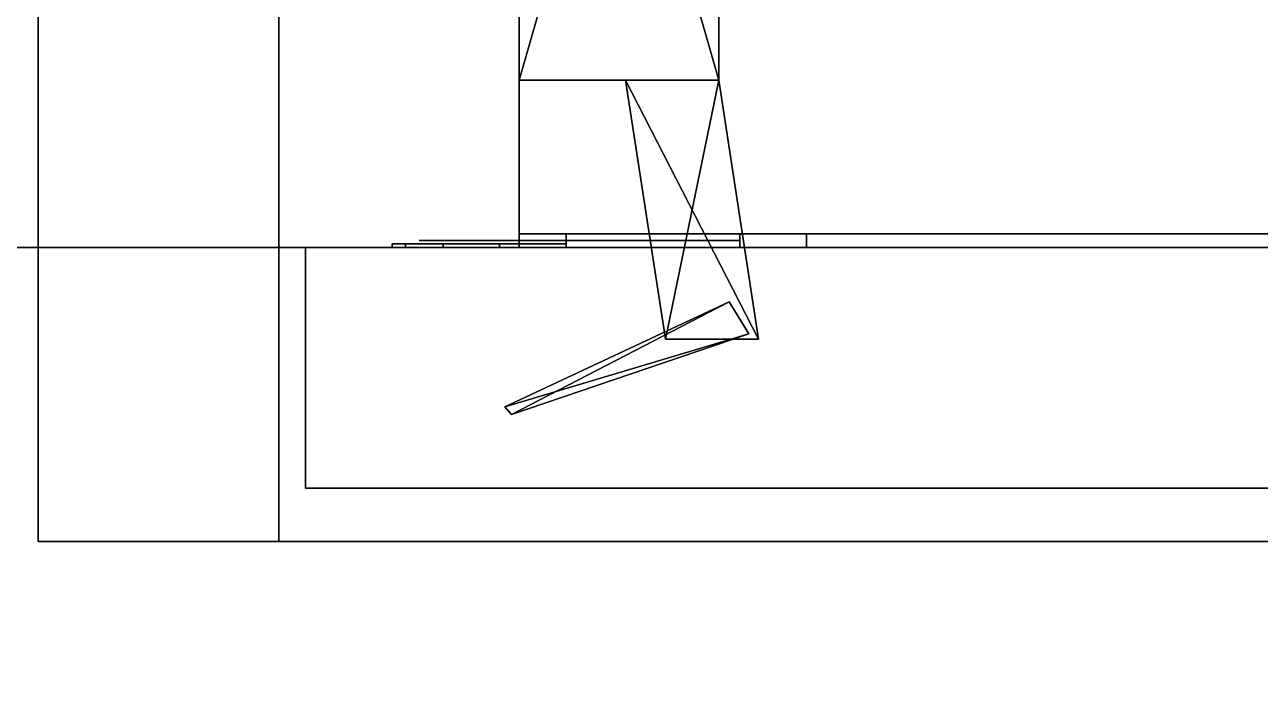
# Model space of a CAD drawing. Extents: x 0 to 4956, y -4930 to 0.
# Drawn here: x 689 to 781.4, y -542.4 to -493.4 of the extents above; entities that cross this region are included whole.
import ezdxf

# ---------------------------------------------------------------- set-up
doc = ezdxf.new("R2010")
doc.units = 0
for name, color, linetype in [('LAYER0', 7, 'CONTINUOUS'), ('LAYER705', 9, 'CONTINUOUS'), ('LAYER707', 9, 'CONTINUOUS'), ('LAYER713', 7, 'CONTINUOUS'), ('LAYER756', 7, 'CONTINUOUS'), ('LAYER757', 28, 'CONTINUOUS'), ('LAYER758', 253, 'CONTINUOUS'), ('LAYER759', 28, 'CONTINUOUS'), ('LAYER760', 253, 'CONTINUOUS'), ('LAYER761', 9, 'CONTINUOUS'), ('LAYER762', 7, 'CONTINUOUS'), ('LAYER87', 9, 'CONTINUOUS')]:
    doc.layers.add(name, color=color, linetype=linetype)

msp = doc.modelspace()

# ---------------------------------------------------------------- linework, layer by layer
at = {"layer": 'LAYER0', "invisible_edges": 1}
for points in [[(4956, 0), (0, -4930), (0, 0), (4956, 0)], [(4956, -4930, 5), (0, 0, 5), (0, -4930, 5), (4956, -4930, 5)], [(0, 0, 5), (4956, -4930, 5), (4956, 0, 5), (0, 0, 5)], [(0, -4930), (4956, 0), (4956, -4930), (0, -4930)]]:
    msp.add_3dface(points, dxfattribs=at)
at = {"layer": 'LAYER705', "invisible_edges": 1}
for points in [[(690, -532, 760), (690, -432, 5), (690, -532, 5), (690, -532, 760)], [(690, -432, 5), (690, -532, 760), (690, -432, 760), (690, -432, 5)], [(708, -532, 5), (690, -432, 5), (708, -432, 5), (708, -532, 5)], [(690, -432, 5), (708, -532, 5), (690, -532, 5), (690, -432, 5)], [(690, -532, 760), (708, -432, 760), (690, -432, 760), (690, -532, 760)], [(708, -432, 760), (690, -532, 760), (708, -532, 760), (708, -432, 760)], [(708, -432, 760), (708, -532, 5), (708, -432, 5), (708, -432, 760)], [(708, -532, 5), (708, -432, 760), (708, -532, 760), (708, -532, 5)], [(708, -532, 5), (690, -532, 760), (690, -532, 5), (708, -532, 5)], [(690, -532, 760), (708, -532, 5), (708, -532, 760), (690, -532, 760)]]:
    msp.add_3dface(points, dxfattribs=at)
at = {"layer": 'LAYER707', "invisible_edges": 1}
for points in [[(668, -492, 5), (2328, -510, 5), (668, -510, 5), (668, -492, 5)], [(2328, -510, 5), (668, -492, 5), (2328, -492, 5), (2328, -510, 5)], [(2328, -492, 85), (668, -510, 85), (2328, -510, 85), (2328, -492, 85)], [(668, -510, 85), (2328, -492, 85), (668, -492, 85), (668, -510, 85)], [(668, -510, 85), (2328, -510, 5), (2328, -510, 85), (668, -510, 85)], [(2328, -510, 5), (668, -510, 85), (668, -510, 5), (2328, -510, 5)]]:
    msp.add_3dface(points, dxfattribs=at)
at = {"layer": 'LAYER713', "invisible_edges": 1}
for points in [[(708, -120, 85), (726, -510, 85), (708, -510, 85), (708, -120, 85)], [(726, -510, 85), (708, -120, 85), (726, -120, 85), (726, -510, 85)], [(726, -120, 760), (708, -510, 760), (726, -510, 760), (726, -120, 760)], [(708, -510, 760), (726, -120, 760), (708, -120, 760), (708, -510, 760)], [(708, -510, 760), (708, -120, 85), (708, -510, 85), (708, -510, 760)], [(708, -120, 85), (708, -510, 760), (708, -120, 760), (708, -120, 85)], [(726, -120, 760), (726, -510, 85), (726, -120, 85), (726, -120, 760)], [(726, -510, 85), (726, -120, 760), (726, -510, 760), (726, -510, 85)], [(708, -510, 760), (726, -510, 85), (726, -510, 760), (708, -510, 760)], [(726, -510, 85), (708, -510, 760), (708, -510, 85), (726, -510, 85)]]:
    msp.add_3dface(points, dxfattribs=at)
at = {"layer": 'LAYER756', "invisible_edges": 1}
for points in [[(2250, -120, 86), (726, -510, 86), (726, -120, 86), (2250, -120, 86)], [(726, -510, 86), (2250, -120, 86), (2250, -510, 86), (726, -510, 86)], [(726, -120, 104), (726, -510, 86), (726, -510, 104), (726, -120, 104)], [(726, -510, 86), (726, -120, 104), (726, -120, 86), (726, -510, 86)], [(2250, -510, 104), (726, -120, 104), (726, -510, 104), (2250, -510, 104)], [(726, -120, 104), (2250, -510, 104), (2250, -120, 104), (726, -120, 104)], [(2250, -510, 104), (726, -510, 86), (2250, -510, 86), (2250, -510, 104)], [(726, -510, 86), (2250, -510, 104), (726, -510, 104), (726, -510, 86)]]:
    msp.add_3dface(points, dxfattribs=at)
at = {"layer": 'LAYER757'}
for points in [[(747.5, -509, 167), (729.5, -509, 167), (729.5, -509, 167), (747.5, -509, 167)], [(747.5, -509, 209), (729.5, -509, 209), (729.5, -509, 209), (747.5, -509, 209)], [(742.5, -509, 179), (742.5, -510, 179), (729.5, -510, 179), (729.5, -509, 179)], [(729.5, -509, 179), (729.5, -510, 179), (729.5, -510, 167), (729.5, -509, 167)], [(729.5, -509, 167), (729.5, -510, 167), (747.5, -510, 167), (747.5, -509, 167)], [(742.5, -509, 197), (742.5, -510, 197), (729.5, -510, 197), (729.5, -509, 197)], [(729.5, -509, 197), (729.5, -510, 197), (729.5, -510, 209), (729.5, -509, 209)], [(729.5, -509, 209), (729.5, -510, 209), (747.5, -510, 209), (747.5, -509, 209)], [(742.5, -509, 179), (742.5, -510, 179), (742.5, -510, 197), (742.5, -509, 197)], [(747.5, -509, 209), (747.5, -510, 209), (747.5, -509, 209)], [(747.5, -510, 167), (747.5, -510, 209), (747.5, -509, 209), (747.5, -509, 167)], [(729.5, -510, 179), (729.5, -510, 167), (729.5, -510, 179)], [(729.5, -510, 197), (729.5, -510, 209), (729.5, -510, 197)], [(747.5, -510, 167), (729.5, -510, 167), (729.5, -510, 209), (747.5, -510, 209)], [(742.5, -510, 179), (742.5, -510, 197), (742.5, -510, 179)]]:
    msp.add_3dface(points, dxfattribs=at)
for points, invisible_edges in [([(747.5, -509, 167), (742.5, -509, 179), (729.5, -509, 179), (729.5, -509, 167)], 1), ([(747.5, -509, 209), (742.5, -509, 197), (729.5, -509, 197), (729.5, -509, 209)], 1), ([(747.5, -509, 209), (747.5, -509, 167), (742.5, -509, 179), (742.5, -509, 197)], 10), ([(717.4896, -509.75, 183.0251), (716.5, -509.75, 188), (718.5, -509.75, 188), (718.5, -509.75, 182.5)], 10), ([(716.5, -509.75, 188), (717.4896, -509.75, 192.9749), (718.5, -509.75, 193.5), (718.5, -509.75, 188)], 10), ([(720.3076, -509.75, 178.8076), (717.4896, -509.75, 183.0251), (718.5, -509.75, 182.5), (722, -509.75, 182.5)], 10), ([(717.4896, -509.75, 192.9749), (720.3076, -509.75, 197.1924), (722, -509.75, 193.5), (718.5, -509.75, 193.5)], 10), ([(718.5, -509.5, 193.5), (718.5, -509.5, 182.5), (725.5, -509.5, 182.5), (725.2905, -509.5, 193.3167)], 4), ([(724.5251, -509.75, 175.9896), (720.3076, -509.75, 178.8076), (722, -509.75, 182.5), (725.5, -509.75, 182.5)], 10), ([(720.3076, -509.75, 197.1924), (724.5251, -509.75, 200.0104), (725.5, -509.75, 193.5), (722, -509.75, 193.5)], 10), ([(729.5, -509.75, 175), (724.5251, -509.75, 175.9896), (725.5, -509.75, 182.5), (729.5, -509.75, 179)], 2), ([(724.5251, -509.75, 200.0104), (729.5, -509.75, 201), (729.5, -509.75, 197), (725.5, -509.75, 193.5)], 8), ([(725.2905, -509.5, 193.3167), (725.5, -509.5, 182.5), (729.5, -509.5, 179), (729.5, -509.5, 197)], 5), ([(729.5, -509.5, 197), (729.5, -509.5, 179), (742.5, -509.5, 179), (742.5, -509.5, 197)], 1)]:
    msp.add_3dface(points, dxfattribs=dict(at, invisible_edges=invisible_edges))
at = {"layer": 'LAYER758'}
for points in [[(726, -445.5, 181.2174), (740.9214, -497.5, 181.2174), (726, -497.5, 181.2174), (726, -445.5, 181.2174)], [(740.9214, -445.5, 181.2174), (740.9214, -497.5, 181.2174), (726, -445.5, 181.2174), (740.9214, -445.5, 181.2174)], [(726, -497.5, 194.7826), (740.9214, -445.5, 194.7826), (726, -445.5, 194.7826), (726, -497.5, 194.7826)], [(740.9214, -497.5, 194.7826), (740.9214, -445.5, 194.7826), (726, -497.5, 194.7826), (740.9214, -497.5, 194.7826)], [(740.9214, -445.5, 181.2174), (740.9214, -497.5, 194.7826), (740.9214, -497.5, 181.2174), (740.9214, -445.5, 181.2174)], [(740.9214, -445.5, 194.7826), (740.9214, -497.5, 194.7826), (740.9214, -445.5, 181.2174), (740.9214, -445.5, 194.7826)], [(733.9581, -497.5, 181.2174), (743.9058, -516.8652, 181.2174), (736.9424, -516.8652, 181.2174), (733.9581, -497.5, 181.2174)], [(740.9214, -497.5, 181.2174), (743.9058, -516.8652, 181.2174), (733.9581, -497.5, 181.2174), (740.9214, -497.5, 181.2174)], [(736.9424, -516.8652, 194.7826), (740.9214, -497.5, 194.7826), (733.9581, -497.5, 194.7826), (736.9424, -516.8652, 194.7826)], [(743.9058, -516.8652, 194.7826), (740.9214, -497.5, 194.7826), (736.9424, -516.8652, 194.7826), (743.9058, -516.8652, 194.7826)], [(740.9214, -497.5, 181.2174), (743.9058, -516.8652, 194.7826), (743.9058, -516.8652, 181.2174), (740.9214, -497.5, 181.2174)], [(740.9214, -497.5, 194.7826), (743.9058, -516.8652, 194.7826), (740.9214, -497.5, 181.2174), (740.9214, -497.5, 194.7826)], [(741.6919, -514.0752, 182.3477), (725.4094, -522.5, 182.3477), (724.9182, -521.9229, 182.3477), (741.6919, -514.0752, 182.3477)], [(724.9182, -521.9229, 193.652), (743.1821, -516.4556, 193.652), (741.6919, -514.0752, 193.652), (724.9182, -521.9229, 193.652)], [(743.1821, -516.4556, 182.3477), (725.4094, -522.5, 182.3477), (741.6919, -514.0752, 182.3477), (743.1821, -516.4556, 182.3477)], [(725.4094, -522.5, 193.652), (743.1821, -516.4556, 193.652), (724.9182, -521.9229, 193.652), (725.4094, -522.5, 193.652)], [(743.1821, -516.4556, 182.3477), (725.4094, -522.5, 193.652), (725.4094, -522.5, 182.3477), (743.1821, -516.4556, 182.3477)], [(743.1821, -516.4556, 193.652), (725.4094, -522.5, 193.652), (743.1821, -516.4556, 182.3477), (743.1821, -516.4556, 193.652)]]:
    msp.add_3dface(points, dxfattribs=at)
at = {"layer": 'LAYER759'}
for points in [[(747.5, -509, 636), (729.5, -509, 636), (729.5, -509, 636), (747.5, -509, 636)], [(747.5, -509, 678), (729.5, -509, 678), (729.5, -509, 678), (747.5, -509, 678)], [(742.5, -509, 648), (742.5, -510, 648), (729.5, -510, 648), (729.5, -509, 648)], [(729.5, -509, 648), (729.5, -510, 648), (729.5, -510, 636), (729.5, -509, 636)], [(729.5, -509, 636), (729.5, -510, 636), (747.5, -510, 636), (747.5, -509, 636)], [(742.5, -509, 666), (742.5, -510, 666), (729.5, -510, 666), (729.5, -509, 666)], [(729.5, -509, 666), (729.5, -510, 666), (729.5, -510, 678), (729.5, -509, 678)], [(729.5, -509, 678), (729.5, -510, 678), (747.5, -510, 678), (747.5, -509, 678)], [(742.5, -509, 648), (742.5, -510, 648), (742.5, -510, 666), (742.5, -509, 666)], [(747.5, -509, 678), (747.5, -510, 678), (747.5, -509, 678)], [(747.5, -510, 636), (747.5, -510, 678), (747.5, -509, 678), (747.5, -509, 636)], [(729.5, -510, 648), (729.5, -510, 636), (729.5, -510, 648)], [(729.5, -510, 666), (729.5, -510, 678), (729.5, -510, 666)], [(747.5, -510, 636), (729.5, -510, 636), (729.5, -510, 678), (747.5, -510, 678)], [(742.5, -510, 648), (742.5, -510, 666), (742.5, -510, 648)]]:
    msp.add_3dface(points, dxfattribs=at)
for points, invisible_edges in [([(747.5, -509, 636), (742.5, -509, 648), (729.5, -509, 648), (729.5, -509, 636)], 1), ([(747.5, -509, 678), (742.5, -509, 666), (729.5, -509, 666), (729.5, -509, 678)], 1), ([(747.5, -509, 678), (747.5, -509, 636), (742.5, -509, 648), (742.5, -509, 666)], 10), ([(717.4896, -509.75, 652.0251), (716.5, -509.75, 657), (718.5, -509.75, 657), (718.5, -509.75, 651.5)], 10), ([(716.5, -509.75, 657), (717.4896, -509.75, 661.9749), (718.5, -509.75, 662.5), (718.5, -509.75, 657)], 10), ([(720.3076, -509.75, 647.8076), (717.4896, -509.75, 652.0251), (718.5, -509.75, 651.5), (722, -509.75, 651.5)], 10), ([(717.4896, -509.75, 661.9749), (720.3076, -509.75, 666.1924), (722, -509.75, 662.5), (718.5, -509.75, 662.5)], 10), ([(718.5, -509.5, 662.5), (718.5, -509.5, 651.5), (725.5, -509.5, 651.5), (725.2905, -509.5, 662.3167)], 4), ([(724.5251, -509.75, 644.9896), (720.3076, -509.75, 647.8076), (722, -509.75, 651.5), (725.5, -509.75, 651.5)], 10), ([(720.3076, -509.75, 666.1924), (724.5251, -509.75, 669.0104), (725.5, -509.75, 662.5), (722, -509.75, 662.5)], 10), ([(729.5, -509.75, 644), (724.5251, -509.75, 644.9896), (725.5, -509.75, 651.5), (729.5, -509.75, 648)], 2), ([(724.5251, -509.75, 669.0104), (729.5, -509.75, 670), (729.5, -509.75, 666), (725.5, -509.75, 662.5)], 8), ([(725.2905, -509.5, 662.3167), (725.5, -509.5, 651.5), (729.5, -509.5, 648), (729.5, -509.5, 666)], 5), ([(729.5, -509.5, 666), (729.5, -509.5, 648), (742.5, -509.5, 648), (742.5, -509.5, 666)], 1)]:
    msp.add_3dface(points, dxfattribs=dict(at, invisible_edges=invisible_edges))
at = {"layer": 'LAYER760'}
for points in [[(726, -445.5, 650.2174), (740.9214, -497.5, 650.2174), (726, -497.5, 650.2174), (726, -445.5, 650.2174)], [(740.9214, -445.5, 650.2174), (740.9214, -497.5, 650.2174), (726, -445.5, 650.2174), (740.9214, -445.5, 650.2174)], [(726, -497.5, 663.7826), (740.9214, -445.5, 663.7826), (726, -445.5, 663.7826), (726, -497.5, 663.7826)], [(740.9214, -497.5, 663.7826), (740.9214, -445.5, 663.7826), (726, -497.5, 663.7826), (740.9214, -497.5, 663.7826)], [(740.9214, -445.5, 650.2174), (740.9214, -497.5, 663.7826), (740.9214, -497.5, 650.2174), (740.9214, -445.5, 650.2174)], [(740.9214, -445.5, 663.7826), (740.9214, -497.5, 663.7826), (740.9214, -445.5, 650.2174), (740.9214, -445.5, 663.7826)], [(733.9581, -497.5, 650.2174), (743.9058, -516.8652, 650.2174), (736.9424, -516.8652, 650.2174), (733.9581, -497.5, 650.2174)], [(740.9214, -497.5, 650.2174), (743.9058, -516.8652, 650.2174), (733.9581, -497.5, 650.2174), (740.9214, -497.5, 650.2174)], [(736.9424, -516.8652, 663.7826), (740.9214, -497.5, 663.7826), (733.9581, -497.5, 663.7826), (736.9424, -516.8652, 663.7826)], [(743.9058, -516.8652, 663.7826), (740.9214, -497.5, 663.7826), (736.9424, -516.8652, 663.7826), (743.9058, -516.8652, 663.7826)], [(740.9214, -497.5, 650.2174), (743.9058, -516.8652, 663.7826), (743.9058, -516.8652, 650.2174), (740.9214, -497.5, 650.2174)], [(740.9214, -497.5, 663.7826), (743.9058, -516.8652, 663.7826), (740.9214, -497.5, 650.2174), (740.9214, -497.5, 663.7826)], [(741.6919, -514.0752, 651.3477), (725.4094, -522.5, 651.3477), (724.9182, -521.9229, 651.3477), (741.6919, -514.0752, 651.3477)], [(724.9182, -521.9229, 662.652), (743.1821, -516.4556, 662.652), (741.6919, -514.0752, 662.652), (724.9182, -521.9229, 662.652)], [(743.1821, -516.4556, 651.3477), (725.4094, -522.5, 651.3477), (741.6919, -514.0752, 651.3477), (743.1821, -516.4556, 651.3477)], [(725.4094, -522.5, 662.652), (743.1821, -516.4556, 662.652), (724.9182, -521.9229, 662.652), (725.4094, -522.5, 662.652)], [(743.1821, -516.4556, 651.3477), (725.4094, -522.5, 662.652), (725.4094, -522.5, 651.3477), (743.1821, -516.4556, 651.3477)], [(743.1821, -516.4556, 662.652), (725.4094, -522.5, 662.652), (743.1821, -516.4556, 651.3477), (743.1821, -516.4556, 662.652)]]:
    msp.add_3dface(points, dxfattribs=at)
at = {"layer": 'LAYER761', "invisible_edges": 1}
for points in [[(1056.5, -510, 88), (710, -510, 757), (1056.5, -510, 757), (1056.5, -510, 88)], [(710, -510, 757), (1056.5, -510, 88), (710, -510, 88), (710, -510, 757)], [(1056.5, -510, 88), (710, -528, 88), (710, -510, 88), (1056.5, -510, 88)], [(710, -528, 88), (1056.5, -510, 88), (1056.5, -528, 88), (710, -528, 88)], [(710, -528, 88), (710, -510, 757), (710, -510, 88), (710, -528, 88)], [(710, -510, 757), (710, -528, 88), (710, -528, 757), (710, -510, 757)], [(1056.5, -528, 757), (710, -510, 757), (710, -528, 757), (1056.5, -528, 757)], [(710, -510, 757), (1056.5, -528, 757), (1056.5, -510, 757), (710, -510, 757)], [(710, -528, 88), (1056.5, -528, 757), (710, -528, 757), (710, -528, 88)], [(1056.5, -528, 757), (710, -528, 88), (1056.5, -528, 88), (1056.5, -528, 757)]]:
    msp.add_3dface(points, dxfattribs=at)
at = {"layer": 'LAYER762', "invisible_edges": 1}
for points in [[(1390, -429, 741.5), (726, -509, 741.5), (726, -429, 741.5), (1390, -429, 741.5)], [(726, -509, 741.5), (1390, -429, 741.5), (1390, -509, 741.5), (726, -509, 741.5)], [(726, -429, 759.5), (726, -509, 741.5), (726, -509, 759.5), (726, -429, 759.5)], [(726, -509, 741.5), (726, -429, 759.5), (726, -429, 741.5), (726, -509, 741.5)], [(1390, -509, 759.5), (726, -429, 759.5), (726, -509, 759.5), (1390, -509, 759.5)], [(726, -429, 759.5), (1390, -509, 759.5), (1390, -429, 759.5), (726, -429, 759.5)], [(1390, -509, 759.5), (726, -509, 741.5), (1390, -509, 741.5), (1390, -509, 759.5)], [(726, -509, 741.5), (1390, -509, 759.5), (726, -509, 759.5), (726, -509, 741.5)]]:
    msp.add_3dface(points, dxfattribs=at)
at = {"layer": 'LAYER87', "invisible_edges": 1}
for points in [[(2350, -100, 760), (690, -532, 760), (690, -100, 760), (2350, -100, 760)], [(690, -532, 760), (2350, -100, 760), (2350, -532, 760), (690, -532, 760)], [(690, -100, 778), (690, -532, 760), (690, -532, 778), (690, -100, 778)], [(690, -532, 760), (690, -100, 778), (690, -100, 760), (690, -532, 760)], [(2350, -532, 778), (690, -100, 778), (690, -532, 778), (2350, -532, 778)], [(690, -100, 778), (2350, -532, 778), (2350, -100, 778), (690, -100, 778)], [(2350, -532, 778), (690, -532, 760), (2350, -532, 760), (2350, -532, 778)], [(690, -532, 760), (2350, -532, 778), (690, -532, 778), (690, -532, 760)]]:
    msp.add_3dface(points, dxfattribs=at)

# ---------------------------------------------------------------- meshes
at = {"layer": 'LAYER757'}
mesh = msp.add_polymesh((2, 9), dxfattribs=at)
for k, corner in enumerate([(729.5, -509.75, 175), (724.5251, -509.75, 175.9896), (720.3076, -509.75, 178.8076), (717.4896, -509.75, 183.0251), (716.5, -509.75, 188), (717.4896, -509.75, 192.9749), (720.3076, -509.75, 197.1924), (724.5251, -509.75, 200.0104), (729.5, -509.75, 201), (729.5, -510, 175), (724.5251, -510, 175.9896), (720.3076, -510, 178.8076), (717.4896, -510, 183.0251), (716.5, -510, 188), (717.4896, -510, 192.9749), (720.3076, -510, 197.1924), (724.5251, -510, 200.0104), (729.5, -510, 201)]):
    mesh.set_mesh_vertex(divmod(k, 9), corner)
at = {"layer": 'LAYER759'}
mesh = msp.add_polymesh((2, 9), dxfattribs=at)
for k, corner in enumerate([(729.5, -509.75, 644), (724.5251, -509.75, 644.9896), (720.3076, -509.75, 647.8076), (717.4896, -509.75, 652.0251), (716.5, -509.75, 657), (717.4896, -509.75, 661.9749), (720.3076, -509.75, 666.1924), (724.5251, -509.75, 669.0104), (729.5, -509.75, 670), (729.5, -510, 644), (724.5251, -510, 644.9896), (720.3076, -510, 647.8076), (717.4896, -510, 652.0251), (716.5, -510, 657), (717.4896, -510, 661.9749), (720.3076, -510, 666.1924), (724.5251, -510, 669.0104), (729.5, -510, 670)]):
    mesh.set_mesh_vertex(divmod(k, 9), corner)

doc.saveas('drawing.dxf')
